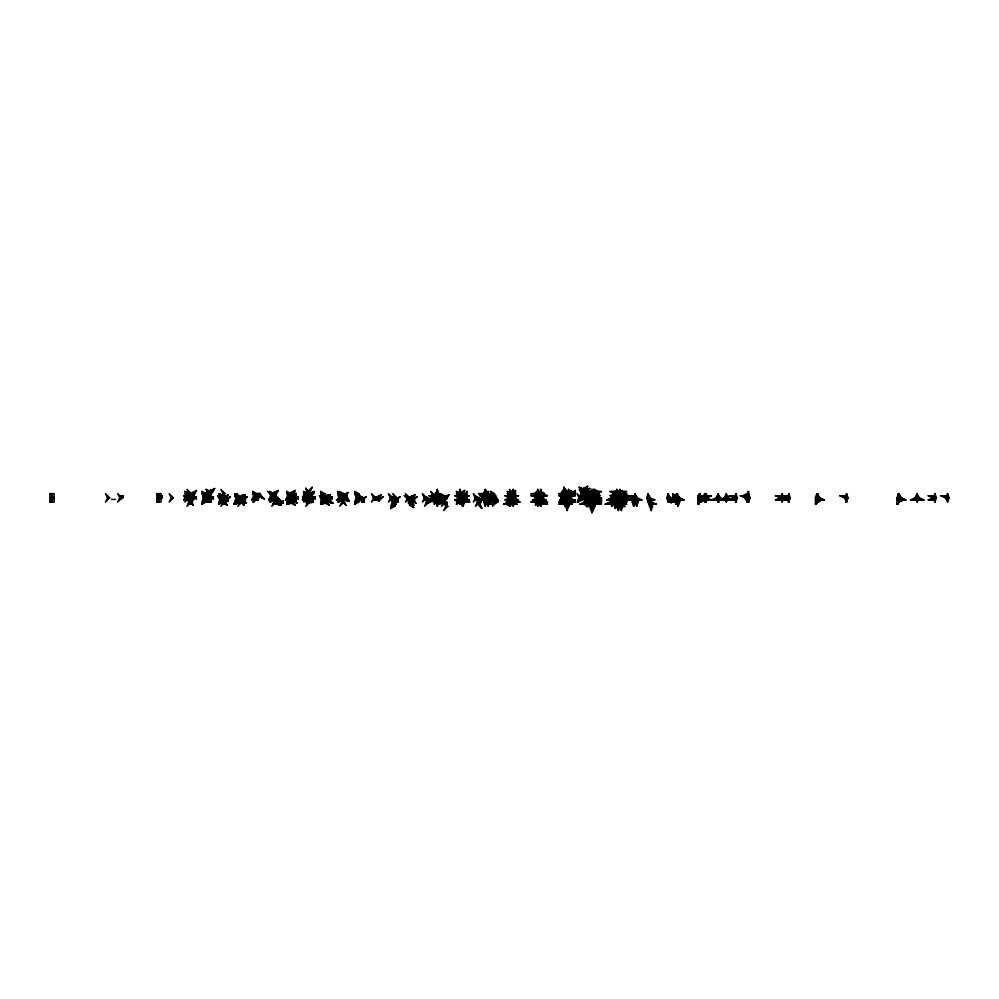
<?xml version="1.0" encoding="UTF-8"?>
<svg xmlns="http://www.w3.org/2000/svg" width="999" height="999" viewBox="0 0 999 999"><rect width="100%" height="100%" fill="white"/><g stroke="black" fill="none" stroke-linecap="round" stroke-linejoin="round"><path stroke-width="1.5" d="M220.879 497.852L222.989 497.852L218.756 502.085L223.002 493.618L220.879 489.373L225.125 493.618L220.879 497.852L225.125 502.072L220.879 506.318L223.002 502.072L218.756 493.606L226.174 501.023L230.419 496.79L226.161 498.926L224.038 498.926L224.076 496.803L228.321 494.73L224.038 498.926C223.289 505.194 226.311 493.019 221.953 495.741L219.743 493.643L221.366 496.828L219.743 493.643M257.979 495.666L257.942 493.469L260.09 493.568L262.225 497.839L257.979 495.666L257.942 493.469M279.221 498.901L283.466 503.134L279.245 501.036L277.123 501.036L277.123 503.121L281.356 505.194L279.196 500.998L279.221 498.901L271.79 506.318L276.049 497.852L273.926 493.606L273.938 495.754L269.693 491.433L272.864 493.069M332.242 498.901L328.022 496.803L327.997 494.667L327.972 496.765L330.145 500.961L325.899 498.888L325.861 496.765L327.972 496.765L332.242 498.901L327.997 494.667L320.579 502.085L322.689 497.852L320.579 493.606L327.997 501.023L332.242 496.79C327.222 499.525 322.215 500.861 330.145 494.73L321.641 498.876L321.603 500.998L323.726 500.998L325.886 496.803L328.022 495.766L323.738 499.962L319.53 495.679L323.751 497.827L328.022 495.766M338.611 494.742L338.611 496.815L338.574 494.692L340.709 496.803M349.188 500.899L344.905 496.703L347.115 500.961L342.869 498.888L342.819 496.765L347.028 496.703L349.188 500.899L344.942 498.826L342.869 498.888L340.709 500.986L342.894 499.925L342.844 497.852L338.599 495.729L340.746 499.95L342.844 499.962L342.844 495.729L340.746 495.741L336.501 500.012L339.672 498.401L336.501 500.012M359.84 496.803L359.84 498.888L364.086 500.961L361.913 496.765L359.79 496.765L361.913 496.765M494.48 498.901L491.271 502.047L492.894 498.901L494.53 502.072L492.407 506.318L496.653 502.072L493.469 498.901L493.456 496.765L495.541 496.728L497.702 500.924L493.456 498.838L491.333 499.962L495.579 495.729L495.579 497.852L493.431 497.802L489.198 499.925L491.333 495.704L495.579 495.729L495.579 497.852L491.358 493.556L494.493 499.9L496.59 499.962L496.615 497.827L490.272 493.606L491.87 496.79M508.029 505.207L508.029 501.048L509.515 501.011L508.029 505.207L509.552 503.146L508.029 501.048M508.004 495.304L508.004 492.42L508.991 495.267M512.574 498.888L512.524 496.765L514.647 496.765L516.808 500.961L512.574 498.888L512.524 496.765L516.808 500.961M515.521 494.642L515.521 490.484L513.998 492.544L515.521 494.642L514.035 494.68L515.521 490.484M537.037 503.146L535.514 505.207L535.514 502.435M535.489 492.42L535.489 496.74L537 494.642L535.489 492.42L536.975 496.703M570.854 490.484L570.841 494.642L569.368 494.68L570.854 490.484L569.33 492.544L562.599 495.754L573.851 495.766L569.33 497.852L561.088 497.902L561.151 502.185L562.599 499.999L561.088 497.902L562.599 497.927L561.151 502.185M575.337 490.447L575.337 494.605L573.851 494.642L575.337 490.447L573.813 492.507L568.206 495.179M582.392 498.888L582.342 496.765L584.465 496.765L586.625 500.961L582.392 498.888L582.342 496.765L586.625 500.961M589.472 505.207L589.472 501.048L595.479 501.011L589.472 501.048L590.983 503.146L589.472 505.207L591.932 498.239M589.447 496.74L589.447 492.42L590.958 494.642M596.952 494.642L596.965 490.484L595.441 492.544L596.952 494.642L593.955 494.667L594.018 490.384L595.466 494.642L596.965 490.484M622.052 494.642L622.052 490.484L620.541 492.544M122.964 497.827L122.977 495.729L122.964 497.827L118.731 499.962L122.977 495.729L120.854 495.729L117.67 502.085L121.915 497.852L117.67 493.606L119.793 497.852L121.915 497.852M162.163 497.827L162.188 495.729L162.163 497.827L157.942 499.962L162.188 495.729L160.065 495.729L156.88 502.085L161.114 502.085L161.114 493.606L156.88 493.606L156.88 502.085L161.114 497.852L156.88 493.606L158.991 497.852M192.233 501.023L192.258 498.888L196.478 496.79L192.233 501.023L184.815 493.606L189.061 502.072L191.184 502.072L187.999 498.901L187.924 501.023L187.837 498.938M206.069 492.544L206.006 494.642L210.265 498.863L208.079 494.642L210.327 490.484L206.069 492.544L206.056 495.754L206.031 493.618L201.81 491.433L203.908 495.691L206.056 495.754L201.81 491.433M207.105 498.888L211.351 500.961L209.191 496.765L209.203 494.667L213.449 498.901L209.228 496.803L202.847 499.962L204.982 495.741L207.08 495.729L211.338 497.852L209.178 502.122L207.03 502.222L207.08 500.024L211.313 497.852L209.241 493.631L211.189 493.469L211.276 495.666L207.08 497.839L202.847 495.729L204.982 499.95L207.08 499.962L207.03 502.222M210.389 490.497L210.364 492.644L212.437 492.644L214.685 488.486L210.389 490.497L210.364 492.644L214.685 488.486M230.419 496.79L226.199 498.888L226.174 501.023L226.161 498.926L228.321 494.73M237.837 502.122L237.849 499.975L233.616 504.308L237.837 502.122L237.812 500.024L235.752 504.258L239.972 502.072L242.095 502.072L239.997 499.937L235.714 500.037L233.616 504.308M252.722 491.433L256.93 495.716L256.943 493.618L252.722 491.433L254.82 495.691L256.968 495.754L254.77 499.95L259.041 497.889L259.053 495.741L253.758 495.704L251.611 499.925L255.856 497.802L257.979 497.852L258.042 499.925L257.992 495.729L253.758 495.704L255.894 499.95L257.992 499.962L254.82 496.79M255.869 498.913L260.09 496.765L260.115 494.667L264.36 498.901L260.14 496.803L256.943 498.376M271.765 498.339L268.581 499.925L271.765 496.74L273.851 496.778L273.951 492.544L278.209 490.484L276.011 494.68L273.926 494.692L269.693 492.445L271.728 496.728L273.851 496.778L273.951 492.544M273.938 496.753L276.049 497.852L276.024 499.95L269.668 493.606L271.778 497.852L269.668 502.085L273.901 497.852M290.909 495.754L288.761 495.691L286.663 491.433L290.884 493.618L290.909 495.754L290.921 492.544L295.18 490.484L292.969 494.68L290.859 494.642L290.921 492.544M309.952 499.475L306.755 501.086L302.535 498.938L306.78 503.184L306.793 501.036L315.272 496.79L311.026 501.023L303.609 493.606L307.854 502.072L305.731 506.318L309.977 502.072L305.731 497.839L303.609 502.085L307.842 497.852L305.719 497.852M309.84 493.581L309.94 495.729L309.84 493.581L314.011 491.396L311.963 495.666L309.815 495.679L314.011 491.396M324.825 502.072L324.8 499.975L324.825 502.072L320.604 504.258L324.8 499.975L326.86 500.024L321.628 499.987L323.776 495.741L325.874 495.729L325.874 499.962L323.776 499.95L323.751 497.827M322.702 495.691L324.8 495.716L324.825 493.618L320.604 491.433L322.702 495.691L324.85 495.754L324.825 493.618M327.997 501.023L328.022 498.888L330.145 494.73M341.795 493.618L341.82 495.754L341.795 493.618L337.575 491.433L339.672 495.691L341.82 495.754L337.575 491.433M358.766 502.072L358.791 499.937L356.643 499.999L354.545 504.258L358.766 502.072L358.791 499.937M358.791 495.754L358.766 493.618L354.545 491.433L356.643 495.691L358.791 495.754L358.766 493.618M361.938 501.023L361.963 498.888L366.183 496.79L361.938 501.023L354.508 493.606L356.631 497.852L354.508 502.085L358.753 497.852L356.631 497.852M378.908 501.023L378.933 498.888L383.154 496.79L378.908 501.023L371.478 493.606L373.601 497.852L371.478 502.085L375.724 497.852L373.601 497.852M394.842 506.306L394.855 504.17L392.719 504.233L390.621 508.491L394.842 506.306L394.855 504.17M395.879 501.023L395.904 498.888L400.124 496.79L395.879 501.023L388.449 493.606L392.707 502.072L394.83 502.072L390.584 497.839L388.449 502.085L392.694 497.852L390.572 497.852M408.603 497.827L412.874 495.766L408.591 499.962L404.383 495.679L408.603 497.827L408.591 499.962L410.726 499.962L410.726 497.852L406.481 495.729L408.628 499.95L410.776 499.925M409.565 505.257L409.64 503.121L411.713 503.209L413.748 507.492L409.565 505.257L409.64 503.121L411.713 503.209M412.849 501.023L412.874 498.888L414.997 494.73L410.751 496.803L410.701 498.926L412.824 498.926L417.095 496.79L412.849 501.023L405.419 493.606L407.542 497.852L405.419 502.085L409.665 497.852L407.542 497.852M429.845 498.888L429.82 501.023L422.39 493.606L426.648 502.072L424.525 506.318L434.066 496.79L429.845 498.888L425.574 496.79L429.795 498.926L434.066 496.79M439.398 504.258L443.593 499.975L441.496 499.999L439.398 504.258L443.618 502.072L443.643 499.937L443.618 502.072L441.496 506.318L445.741 502.072L441.496 497.839L439.36 502.085L443.606 497.852L439.36 493.606L445.754 506.306L443.631 510.551L447.877 506.306L443.631 502.072M460.589 502.072L460.614 499.937L460.589 502.072L456.368 504.258L458.466 499.999L460.614 499.937L456.368 504.258M458.466 495.691L460.564 495.716L460.589 493.618L456.368 491.433L458.466 495.691L460.614 495.754L460.589 493.618M494.53 493.618L494.555 495.754L494.53 493.618L490.309 491.433L492.407 495.691L494.555 495.754L490.309 491.433M496.615 497.827L496.59 499.962L493.444 496.753L495.541 496.728M511.5 493.618L507.242 502.085L511.488 497.852L507.242 493.606L511.5 502.072L509.378 506.318L513.623 502.072L509.378 497.839L513.623 493.618L509.378 489.373L511.5 493.618L511.476 495.716L509.378 495.691L507.28 491.433L511.5 493.618L514.76 493.618L513.274 489.373L511.788 493.618L512.787 496.441M581.343 488.286L585.539 490.459L585.539 492.569L589.822 488.374L585.576 490.459L581.343 488.286L585.539 492.569L585.576 490.459L587.737 486.251L583.478 488.311L583.466 491.52L583.453 489.385L579.233 487.2L583.416 495.741L585.564 495.804L585.539 493.656L581.318 491.471L584.54 491.533L584.502 493.618L580.257 495.741L582.405 495.766L582.342 499.925L578.096 502.047L582.355 493.618L580.282 489.335L587.624 496.853L587.624 494.73L583.428 492.569L586.613 494.193M462.537 499.263L460.102 504.258L460.039 499.975L462.987 504.258L463.024 501.411M510.302 494.28L510.339 491.433L511.788 493.618L507.28 495.754L511.038 495.729L508.016 504.183L503.533 504.158L509.178 501.56M513.261 501.411L513.211 504.258L512.25 501.423M546.003 495.766L541.52 495.741L540.009 499.962L540.009 495.729L541.483 497.852L546.003 499.925L540.009 499.962L541.483 497.852L546.003 495.766L537.762 495.716L537.824 491.433L542.245 502.072L540.759 506.318L537.774 497.852L540.759 489.373L542.245 493.618L536.276 493.618L537.762 489.373L539.248 493.618L539.26 502.085L537.762 506.318L536.276 502.072L542.245 502.072M538.498 502.46L538.461 505.319L539.472 502.472M538.498 501.373L538.498 504.195L539.984 502.072L540.009 499.275M546.003 499.925L534.765 499.937L539.248 502.072L540.696 504.258L540.759 499.975L532.517 499.925L537.037 497.852L538.523 495.729L538.523 499.962L535.564 495.741L530.993 493.656L537.05 493.618L530.993 493.656M565.609 489.373L565.609 506.318L568.593 497.852L565.609 489.373L564.123 493.618L567.095 493.618L568.606 495.716L568.543 491.433L567.095 493.618L567.107 502.085L568.543 504.258L568.581 501.411M587.212 496.728L588.698 498.838L587.15 500.924L587.212 496.728L590.222 496.74M590.983 503.146L597.714 499.937L588.711 499.937L590.958 501.011L592.419 505.319L592.457 502.46M590.359 508.541L593.319 508.466L592.02 512.749L590.359 508.541L593.231 502.072L593.269 489.323L591.695 491.508L587.212 493.643L593.206 493.618L594.717 495.716L578.421 495.766L580.669 496.803M615.259 495.329L615.297 492.532L619.792 492.557L615.297 492.532L616.783 494.655M616.87 491.433L616.808 495.716L618.331 493.618L616.87 491.433L618.331 495.691L611.575 495.766L616.083 497.852L618.319 496.765M617.27 499.562L617.307 496.765M624.85 500.961L624.899 496.765L626.385 498.888L633.166 495.766L627.16 495.729L627.16 499.962L628.646 497.852L627.16 495.729M192.295 499.999L192.295 504.158L192.245 499.962L187.999 504.195L192.245 502.072L187.999 499.962L183.779 495.679L186.938 497.29L183.779 495.679M196.516 490.497L192.27 492.582L192.22 494.692L194.343 494.692L192.233 496.828L196.478 498.901L192.22 494.692L196.516 490.497L192.22 498.926L190.135 498.888M235.727 503.209L239.96 501.048L244.206 503.134L239.922 498.926L235.727 503.209L239.922 501.048L244.206 496.828L242.07 501.048L237.862 503.171L242.07 498.888L242.07 501.011L244.118 505.319L240.971 502.097L241.009 500.024L236.788 495.729L238.898 496.79L243.144 494.767L240.984 498.976L238.861 498.976L238.898 496.853L235.727 493.606L237.849 497.852M253.771 493.556L255.856 497.802L255.856 495.679L255.856 497.802L253.684 502.047L257.979 497.852L253.771 493.556L255.856 497.852L253.684 502.047M271.753 495.666L271.79 493.556L267.595 491.346L271.753 495.666L276.074 491.52L271.79 493.556M268.581 499.925L270.729 495.704L275 504.183L277.135 504.158L277.098 499.962L277.098 502.072L272.852 504.195L275 499.975L275.012 495.766L271.79 495.691L269.693 491.433M288.736 498.339L285.552 499.925L287.7 495.704L291.983 495.766L291.908 501.036L289.822 501.036L286.663 504.258L290.884 502.072M321.628 499.962L325.874 495.729L325.924 499.925L321.628 495.729L325.874 497.852L321.628 499.962L319.493 495.766L322.702 497.327L319.493 495.766L322.677 498.951M342.844 497.852L338.599 499.962L342.844 495.729L342.819 498.926L338.549 500.974L340.172 497.789M355.569 495.729L359.815 499.962L357.717 499.95L355.569 495.729L359.815 497.852L361.913 502.122L364.048 502.097L364.011 500.024L359.802 497.852L355.569 499.962L357.717 495.741L359.815 495.729L359.815 499.962L359.865 495.766L356.643 495.691M411.775 499.463L408.591 501.023L408.554 503.134L410.676 503.134L412.3 499.987M429.832 502.072L429.87 499.999L429.832 502.072L425.586 504.195L427.734 499.975L427.697 497.852L423.451 495.729L425.599 499.95L429.87 499.999L425.586 504.195M434.016 499.9L433.928 497.702L431.918 497.802L429.82 502.072L434.016 499.9L433.928 497.702M446.765 498.926L444.692 498.888L444.692 496.803L448.926 494.73L446.765 498.926L444.642 498.926L444.692 496.803M478.658 499.962L478.621 502.072L480.756 502.06L482.867 497.839L480.756 498.901L476.486 496.79L480.706 498.926L484.977 496.79L475.437 506.318L477.559 502.072L473.301 493.606L480.731 501.023L480.756 498.888L484.977 496.79M480.744 502.072L480.781 499.999L480.744 502.072L476.498 504.195L478.646 499.975L478.608 497.852L474.363 495.729L476.511 499.95L480.781 499.999M491.358 493.556L493.431 497.802L493.431 495.679L493.431 497.802L491.271 502.047M497.714 502.072L497.752 499.999L497.714 502.072L493.469 504.195L495.616 499.925M508.304 499.962L512.549 495.729L512.587 499.925L512.549 495.729L510.452 495.741L508.304 499.962L512.549 497.852L508.304 495.729L510.452 499.95L512.549 499.962L508.304 495.729M564.048 491.508L564.16 487.262L565.584 491.508L562.624 491.508L564.16 487.262M564.36 501.361L563.349 504.183L564.86 504.195L563.374 502.072L558.866 504.158L566.346 504.183L567.832 502.072L561.838 502.222L564.86 502.16L564.947 497.839L560.364 499.925L563.361 499.95L564.947 497.839L566.358 499.962L566.358 495.729L560.364 495.766L561.763 491.57L562.787 494.368M569.293 496.441L569.38 493.618L570.866 495.741L575.374 493.656L569.318 493.531L575.374 493.656M621.253 508.429L621.378 504.183L622.802 504.183L621.253 508.429L619.83 504.183L621.378 504.183M324.762 499.962L322.49 504.133L326.798 502.122L326.935 498.913L326.873 501.048L329.121 505.207L324.862 503.146L324.8 501.048L326.91 501.011L331.056 503.284L329.021 498.988L333.129 503.384L329.982 501.698M413.823 505.319L411.763 501.048L411.788 498.913L413.861 498.988L415.896 503.284L411.725 501.048L409.627 501.023L413.911 496.828L411.763 501.048L413.823 505.319L409.627 501.023M583.478 488.311L583.453 490.459L585.539 490.459L589.822 488.374M363.923 502.222L364.011 500.024M397.864 502.222L393.743 497.852L393.806 499.925L391.658 499.95L395.891 504.195L395.891 499.962L391.658 499.95L397.864 502.222L397.952 500.024L389.51 495.729L393.793 504.183C398.439 505.506 394.555 499.35 393.743 497.852L393.756 499.962L391.645 504.195L395.891 502.072L397.989 502.097L397.952 500.024M207.23 493.656L207.055 501.123L204.97 501.036L201.81 504.258L206.031 502.072L206.056 499.937L203.908 499.999L201.81 504.258M326.798 502.122L326.91 499.975L322.49 504.133M210.29 491.508L210.314 493.643L210.29 491.508L206.119 489.36L207.655 492.532M570.354 494.305L569.343 491.496L570.829 493.618L575.349 495.691L560.364 495.766L561.875 500.049L564.86 491.496L564.86 494.318M592.444 497.852L590.958 497.889L589.472 495.766L590.983 499.987L589.472 500.012L589.447 493.643L592.507 502.135L593.93 497.852L592.382 493.643L589.472 500.012L599.962 499.925L595.479 499.95L593.955 495.729L599.962 495.766L595.441 497.852L593.955 499.962L593.955 495.729L596.99 502.047L596.99 497.802M621.74 504.807L625.087 506.456L619.08 506.331L620.054 503.459M678.171 506.318L678.059 497.839L676.623 502.135L679.607 502.035L678.171 506.318L675.074 497.889L676.498 493.643L679.607 502.035M699.512 502.135L700.936 497.852L699.387 493.643L697.964 497.889L699.512 502.135L699.387 493.643M816.92 502.135L818.343 497.852L816.795 493.643L815.371 497.889L816.92 502.135L816.795 493.643M898.488 502.135L899.912 497.852L898.363 493.643L896.94 497.889L898.488 502.135L898.363 493.643M235.714 500.037L241.071 499.925L241.021 497.852L245.279 499.962C246.703 504.982 234.728 502.647 245.255 497.852L244.181 499.987M678.059 497.839L676.635 502.072L676.498 493.643M441.421 499.4L438.037 497.852L436.551 495.729L436.551 499.962L438.037 497.852L442.557 495.766L436.551 495.729L438.062 499.95L441.058 499.937L434.315 499.975L435.826 502.072L438.798 502.072L437.312 506.318L434.328 497.852L437.312 489.373L438.798 493.618L435.826 493.618L431.306 495.754L435.789 495.691L437.25 491.433L437.312 495.716L429.071 495.766L433.578 497.852L435.064 499.962L435.064 495.729L429.071 495.766M434.365 504.258L435.826 499.999L440.309 499.937L435.826 502.072L434.365 504.258L434.315 499.975M462.013 494.268L462.987 491.433L463.049 495.716M460.102 504.258L461.563 499.999L461.638 495.729L459.54 495.741L457.392 499.962L459.515 498.913M462.537 495.741L465.534 495.691L466.983 491.433L467.045 495.716L461.8 495.741M488.186 491.433L486.725 493.618L482.242 495.754L486.725 495.691L488.186 491.433L488.249 495.716L480.007 495.766L484.515 497.852L487.475 502.072L491.983 504.158L485.989 504.195L486.001 495.729L484.515 497.852L481.131 499.4M539.735 494.268L540.696 491.433L540.759 495.716M567.095 495.691L568.543 491.433M572.052 494.23L573.026 491.383L573.089 495.666L571.578 495.654M585.626 494.268L586.6 491.433L586.638 494.28M594.655 491.433L593.206 493.618L588.711 495.754L593.206 495.691L594.655 491.433L594.717 495.716M590.958 504.295L586.513 506.505L591.046 506.393L593.231 499.999M597.714 497.777L599.175 493.506L599.225 497.789L591.733 497.852L593.219 493.606M675.886 504.258L677.347 499.999L677.272 495.741L678.783 497.802L675.886 504.258L675.824 499.975L681.83 499.937L677.347 502.072L675.824 499.975L681.83 499.937M705.469 495.729L705.469 499.962L697.976 499.875L698.039 504.158L699.5 499.887L703.983 497.852L705.469 495.729L697.926 495.766L702.447 497.852L703.933 499.962L705.469 495.729L702.409 495.741L703.933 499.962L697.926 499.925L702.447 497.852L700.961 499.962L700.961 497.14M698.788 504.258L700.237 499.999L700.162 495.741L701.673 497.802L698.788 504.258L698.726 499.975L700.237 502.072L704.72 499.937L699.5 499.887M748.538 491.433L747.077 493.618L742.594 495.754L747.077 495.691L748.538 491.433L748.588 495.716L740.346 495.766L744.867 497.852L746.353 499.962L746.353 495.729L744.867 497.852M819.854 497.852L818.368 499.962L818.368 495.729L819.854 497.852L824.375 499.925L815.384 499.875L815.446 504.158L816.895 499.887L822.127 499.937L817.644 502.072L816.195 504.258L816.133 499.975L817.644 502.072L819.118 497.852L817.632 493.606L816.146 497.852L817.632 502.085L817.632 493.606M816.195 504.258L817.644 499.999L817.569 495.741L819.08 497.802L823.626 499.812L819.143 499.925L817.569 495.741M897.015 504.158L898.463 499.887L902.946 499.825L898.463 501.973L897.015 504.158L896.952 499.875L905.931 499.925L901.423 497.852L899.937 495.729L899.937 499.962L901.423 497.852M897.751 504.258L899.212 502.072L903.695 499.937L897.689 499.975L897.751 504.258L899.212 499.999L899.137 495.741L900.648 497.802L905.194 499.812L900.711 499.925L899.137 495.741M542.045 495.267L543.031 492.42L543.031 496.74M563.336 503.284L564.822 498.988L563.336 498.951L563.336 503.284L564.847 501.048L569.33 498.913M589.934 501.848L590.933 498.988M436.276 501.423L437.25 504.258L435.789 502.072L438.798 493.618M462.537 496.428L460.039 489.373L458.553 493.618L461.526 493.618L464.922 495.217M462.162 495.217L465.534 493.618L467.033 497.852L465.546 502.085L464.06 497.852L466.983 491.433M460.551 499.263L463.049 506.318L464.523 502.072L461.014 502.072L462.5 506.318L463.486 503.496M487.999 497.127L488.998 499.95L491.995 499.937L486.75 499.962L491.246 499.937L486.763 502.072L483.766 493.618L485.252 489.373L488.236 497.852L485.252 506.318L483.766 502.072L486.75 493.606L491.246 495.754L486.725 495.691M487.25 503.496L488.249 506.318L489.735 502.072M512.762 499.263L510.277 506.318L508.791 502.072L509.777 499.25M513.773 496.441L514.76 493.618M512.287 503.496L513.274 506.318L514.76 502.072L508.791 502.072M564.123 502.072L570.092 502.072L567.107 510.551L564.123 502.072L568.606 489.373L570.092 493.618M563.973 503.496L564.959 506.318L565.946 503.496M584.665 495.017L583.666 497.852L586.638 497.852L586.663 506.318L584.165 499.263M586.663 497.839L585.152 502.085L588.136 502.072L586.663 506.318M588.399 499.263L588.399 502.085L586.913 497.852L587.899 495.017M590.234 493.618L591.72 489.373L596.203 502.072L593.219 510.551L590.721 503.496M590.234 502.072L591.221 499.25M593.731 492.195L594.717 489.373L595.704 492.195M592.719 503.484L591.72 506.318L594.705 506.306L594.717 502.072M596.203 502.072L593.231 502.072L594.705 497.852L601.473 497.764L601.473 501.998L595.429 502.072L601.485 502.035L599.962 497.777L595.479 497.802L599.987 499.887L601.473 501.998L596.915 499.962M621.803 503.484L622.802 506.306L621.316 510.551L615.334 493.618L621.303 493.618L621.316 502.085L616.808 489.373L613.823 497.852L615.309 497.852M613.349 500.674L613.349 493.606L610.364 502.072L611.85 506.318L612.837 503.496M622.802 497.852L616.833 497.852L619.817 489.373L622.802 497.852L618.319 510.551L615.334 502.072L621.815 502.072L620.329 506.318L619.33 503.496M619.817 496.428L618.831 493.606L615.846 502.072L617.32 506.318L618.806 502.072L617.32 497.839M615.347 508.429L616.833 504.195L613.861 504.195L615.347 508.429L615.347 504.195M622.802 506.306L616.833 506.306L617.819 503.484M621.316 493.606L618.319 502.085L618.319 493.606L622.814 495.754M624.937 497.852L626.423 493.606L627.909 497.852L626.423 502.085L624.937 497.852L627.909 497.852M636.688 497.839L633.691 506.318L632.205 502.072L635.189 493.606L638.174 502.072L636.688 506.318L633.691 497.839L636.675 497.852L636.688 506.318M646.64 497.852L648.126 493.606L652.609 506.306L651.136 510.551L646.64 497.852L649.612 497.852L649.625 506.318L652.609 506.306M649.625 497.839L648.126 502.085L648.126 493.606M649.625 506.318L651.136 502.072L651.136 510.551M666.77 497.852L668.256 493.606L669.742 497.852L668.256 502.085L666.77 497.852L669.742 497.852M677.334 493.606L677.334 502.085L675.848 497.852L677.334 493.606L678.821 497.852L672.789 497.927L672.727 493.731L674.238 495.791L683.328 499.812L677.334 499.95L683.328 499.812M698.738 497.852L700.224 493.606L701.71 497.852L698.738 497.852L700.224 502.085L700.224 493.606M705.656 496.428L704.67 493.606L703.184 497.852L704.67 502.085L705.656 499.263M704.732 497.852L706.218 493.606L707.692 497.852L706.218 502.085L704.732 497.852L707.692 497.852M716.77 497.852L718.256 493.606L719.742 497.852L718.256 502.085L716.77 497.852L719.742 497.852M724.862 497.852L726.348 493.606L727.834 497.852L726.348 502.085L724.862 497.852L727.834 497.852M734.527 497.852L736.013 493.606L737.487 497.852L736.013 502.085L734.527 497.852L737.487 497.852M747.09 502.085L747.09 493.606L748.576 497.852L747.09 502.085L745.604 497.852L747.09 493.606L748.588 495.716L747.077 495.691M747.602 496.428L748.601 493.606L750.074 497.852L748.601 502.085L747.602 499.263M780.706 497.852L782.192 493.606L783.678 497.852L782.192 502.085L780.706 497.852L783.678 497.852M787.324 497.852L788.81 493.606L790.284 497.852L788.81 502.085L787.324 497.852L790.284 497.852M845.079 497.852L846.565 493.606L848.051 497.852L846.565 502.085L845.079 497.852L848.051 497.852M899.2 493.606L899.2 502.085L897.714 497.852L899.2 493.606L900.673 497.852L899.2 502.085L897.689 499.975M915.746 497.852L917.232 493.606L918.718 497.852L917.232 502.085L915.746 497.852L918.718 497.852M933.491 497.852L934.977 493.606L936.463 497.852L934.977 502.085L933.491 497.852L936.463 497.852M946.078 497.852L947.564 493.606L949.05 497.852L947.564 502.085L946.078 497.852L949.05 497.852M535.514 505.207L536.513 502.41M593.269 489.323L591.758 493.581L591.72 489.373M593.006 493.219L594.018 490.384M592.419 505.319L593.93 501.048L590.958 501.048M621.066 493.281L622.052 490.484M437.062 498.563L438.062 495.741L442.557 495.766M486.001 495.729L484.49 499.95L481.493 499.937L486.001 499.962L482.242 499.937L484.49 501.011M489.198 499.925L493.431 495.679L487.487 495.729L487.487 499.962L488.998 495.741L491.983 495.691L487.475 493.618L485.989 491.496L487 494.305M536.013 494.305L537.025 491.496L535.539 493.618L531.018 495.691L534.015 495.716L531.018 495.691M535.564 499.962L531.056 502.035L537.05 502.072L535.564 499.962L530.993 502.035L535.539 502.06L537.05 497.839L535.539 493.631L536.987 493.618M538.523 495.729L537 499.95L532.517 499.925M538.498 504.195L539.51 501.386M570.092 503.121L572.352 504.158L566.346 504.183L567.357 501.386M573.851 495.766L567.844 495.729L567.844 499.962L570.879 493.643L570.879 502.047L569.38 502.072L570.866 499.962L575.349 499.999L573.089 501.036M569.867 496.466L570.879 493.643M569.343 501.373L569.343 504.195L570.354 501.386M584.403 504.183L585.913 504.195L585.901 495.729L587.387 497.852L584.427 502.072L579.919 504.158L584.403 504.183L585.913 499.962L587.412 499.95L588.886 502.072M590.971 499.962L589.485 502.072L584.977 504.158L589.46 504.183L590.971 499.962L586.475 499.925L589.86 498.364M593.955 499.962L595.479 495.741L599.962 495.766M612.612 495.729L609.59 504.183L611.101 504.195L609.627 502.072L611.101 499.962L612.612 499.962L612.612 495.729L611.126 497.852L606.605 499.925L612.612 499.962L611.126 497.852M614.959 498.364L611.575 499.925L616.57 499.95L618.081 495.729L616.595 497.852L618.081 499.962L616.058 499.95L614.535 502.047L610.102 502.035L614.585 502.06L614.572 495.679L616.071 491.496L610.077 491.533L614.585 493.618L617.07 498.563M614.11 499.962L612.587 504.183L614.11 504.195L612.587 504.195L615.596 504.183M616.071 501.373L616.071 504.195L605.107 504.158L614.622 499.962L616.083 495.704L610.077 495.691L614.585 493.618L616.071 491.496L610.077 491.533M614.535 502.047L615.546 499.238M605.107 504.158L614.56 504.183L615.571 501.361M620.541 497.852L619.055 499.962L625.049 499.925L620.541 497.852L619.055 495.729L619.055 499.962L622.065 499.975L623.538 497.852L628.059 495.766L620.566 495.741L622.04 493.618L626.56 491.533L619.068 491.52L617.557 495.741L614.572 499.925M627.16 499.962L628.683 495.741M628.446 499.925L632.929 499.95L634.452 495.729L634.452 499.962L628.446 499.925L632.966 497.852L634.452 495.729M703.421 497.127L702.409 499.95L705.469 499.962L703.958 495.741L697.926 495.766M715.996 499.95L717.519 495.729L717.519 499.962L706.93 499.95L717.519 499.962L716.033 497.852L717.519 495.729M719.605 499.925L724.088 499.95L725.599 495.729L725.599 499.962L719.605 499.925L724.113 497.852L725.599 495.729M729.27 499.925L733.753 499.95L735.264 495.729L729.27 495.766L733.778 497.852L735.264 499.962L729.27 499.925L733.778 497.852L735.264 495.729L729.27 495.766M775.449 499.925L779.944 499.95L781.455 495.729L775.449 495.766L779.969 497.852L781.455 499.962L775.449 499.925L779.969 497.852L781.455 495.729L775.449 495.766M788.935 499.925L782.941 499.962L784.452 495.741L788.935 495.766L782.941 495.729L782.941 499.962L788.935 499.925L784.427 497.852L782.941 495.729L784.452 495.741M782.067 499.925L786.55 499.95L788.061 495.729L782.067 495.766L786.575 497.852L788.061 499.962L782.067 499.925L786.575 497.852L788.061 495.729L782.067 495.766M910.489 499.925L914.972 499.95L916.483 495.729L916.483 499.962L910.489 499.925L914.997 497.852L916.483 495.729M928.233 499.925L932.716 499.95L934.24 495.729L928.233 495.766L932.754 497.852L934.24 499.962L928.233 499.925L932.754 497.852L934.24 495.729L928.233 495.766M539.972 502.135L541.52 497.889L540.097 493.643M587.15 500.924L588.698 496.728L587.187 496.853L587.125 492.657L588.673 494.73L592.057 496.291M312.113 495.741L313.162 497.852L312.063 499.987L313.074 502.01L310.951 497.814L312.987 493.531L309.84 496.74M345.991 496.703L348.027 492.42L343.843 494.642L343.906 496.79L345.991 496.703L342.869 496.803L347.115 494.73L344.942 498.926L342.819 498.926L347.115 494.73M209.153 492.507L210.177 490.384L206.006 494.642L208.129 494.68L210.177 490.384M464.822 498.863L462.637 494.642L464.735 490.384L460.539 494.667L464.822 498.863L462.674 494.642L464.735 490.384M219.83 502.135L221.391 498.913L219.83 502.135L222.989 498.913M234.665 502.172L236.738 497.889L234.578 493.693L238.861 497.889L238.923 499.962L234.64 495.766L238.886 497.889L234.665 502.172L236.738 497.927L234.578 493.693M430.869 499.937L432.954 495.654L430.869 491.458L435.114 495.691L430.869 499.937L433.029 495.741L430.869 491.458M311.026 493.631L309.94 491.508L312.113 487.262L307.867 491.508L309.94 491.508L311.076 493.631L308.891 493.593M479.732 504.183L481.805 499.95L479.645 504.183L481.805 508.429L477.572 504.183L479.732 504.183L481.805 508.429M208.129 495.704L207.08 497.839L209.178 502.122L211.189 502.222L211.276 500.024L207.08 497.852L211.313 493.593L209.178 493.568M225.125 502.072L223.002 502.072L218.781 504.258L220.879 499.999L225.1 497.802M286.663 504.258L288.761 499.999M292.445 496.765L294.031 493.568L296.041 493.469L296.129 495.666L296.041 493.469M320.604 504.258L322.702 499.999M226.211 502.06L228.309 497.839C226.211 501.86 216.533 497.814 226.186 502.072L226.236 504.158L226.186 502.072M291.933 497.852L287.7 499.962L291.933 495.729L291.933 499.962L287.7 495.729L291.933 497.852L291.945 502.072L294.093 502.06L296.191 497.839L291.995 499.962L289.835 499.95L287.7 495.729L291.983 495.766M107.58 497.852L105.457 502.085L109.69 497.852L105.457 493.606L107.58 497.852L109.69 497.852M171.291 497.852L169.168 502.085L173.414 497.852L169.168 493.606L171.291 497.852L173.414 497.852M191.184 493.618L189.061 493.618L184.815 502.085L189.048 497.852L186.938 497.852L191.184 493.618L186.938 489.373L191.196 497.852L186.938 506.318L191.184 502.072M204.97 496.79L209.191 498.926L213.449 496.79L209.203 501.023L201.786 493.606L203.908 497.852L201.786 502.085L209.203 494.667L209.228 496.803M236.251 501.023L237.312 498.913M239.972 502.072L237.849 506.318L242.095 502.072M288.748 497.852L286.638 502.085L290.871 497.852L288.748 497.852L286.638 493.606L294.056 501.023L298.301 496.79L294.081 498.888L291.92 498.926L287.625 496.84L289.822 501.036L292.033 500.998L291.908 498.913L296.204 494.73L291.92 496.765M310.864 497.777L312.987 493.531M339.66 497.852L337.55 502.085L341.783 497.852L337.55 493.606L341.795 502.072L339.672 506.318L343.918 502.072L339.672 497.839L341.783 497.852M392.719 502.085L396.965 497.852L392.719 493.606L394.842 497.852L390.584 506.318L394.83 502.072M424.513 497.852L422.39 502.085L426.635 497.852L424.513 497.852L428.771 502.072L426.648 502.072M458.454 497.852L456.331 502.085L460.576 497.852L456.331 493.606L458.454 497.852L460.576 497.852M475.424 497.852L473.301 502.085L477.547 497.852L475.424 497.852L479.682 502.072L477.559 502.072M579.195 497.852L583.441 493.618L579.195 489.373L581.318 493.618L577.06 502.085L581.306 497.852L577.06 493.606L579.183 497.852L581.306 497.852M186.913 498.339L183.729 499.925L185.876 495.704L192.295 495.691L192.27 492.582M192.27 496.803L194.368 497.852L192.27 493.631L187.999 491.496L190.147 495.716L190.11 497.852L185.876 499.962L187.974 495.679L183.729 499.925M187.999 504.195C190.647 500.949 192.757 489.76 185.876 499.962M224.201 502.035L224.113 499.962L219.817 499.987L221.953 495.741L224.101 495.766M274.962 497.852L270.729 499.962L272.864 495.741C279.595 496.466 272.877 505.107 270.741 493.556L272.827 497.852L270.654 502.047L274.95 497.852L271.79 494.63M287.7 499.962L289.835 495.729L287.712 493.556L289.273 496.778M302.522 499.925L304.67 495.704L306.768 495.679L302.522 499.925L305.706 498.339M307.854 493.618L303.634 491.433L306.78 494.642L307.829 492.532L305.781 488.274L309.977 492.557L307.829 492.532L305.781 488.274M306.78 498.913L304.67 499.962L306.805 495.741L308.903 495.729L308.891 502.097L311.001 502.122M338.599 499.962L340.746 495.741M338.599 495.729L342.844 499.962L338.586 502.047L340.184 498.876M581.306 498.376L578.121 499.962L582.392 491.52L584.502 491.496L584.502 493.618M191.159 501.048L193.294 496.828L191.109 501.048L193.207 505.319L189.011 501.023L191.159 501.048L193.207 505.319M309.94 491.508L312.113 487.262M345.941 505.319L343.843 501.048L346.029 496.828L341.745 501.023L345.941 505.319L343.881 501.048L346.029 496.828M287.625 502.047L289.248 498.863L287.625 502.047L289.772 499.95M580.282 489.335L582.355 493.618L580.194 497.814L582.392 497.852L578.096 502.047M245.292 494.73L241.009 498.926L243.132 498.926L247.39 496.79L243.144 501.023L243.132 498.926L245.292 494.73L241.046 496.803M270.654 502.047L272.827 497.852L274.95 497.852L271.778 497.852M294.056 501.023L294.031 498.926L296.204 494.73M381.056 494.73L376.76 498.926L378.883 498.926L381.056 494.73L376.81 496.803L376.785 499.962L374.687 499.95L372.54 495.729L376.785 497.852L376.835 499.925L372.54 495.729M465.896 494.73L461.613 498.926L461.663 496.803L465.896 494.73L463.736 498.926L461.613 498.926L461.613 496.765L463.736 496.765L465.896 500.961L461.663 498.888L461.613 496.765L465.896 500.961M243.119 498.938L244.206 496.828M310.452 496.815L312.088 493.643L314.235 492.607L309.94 496.803L305.744 492.519L308.928 494.143M411.725 501.048L413.911 496.828M292.857 502.122L288.549 504.133L289.685 502.047M563.985 496.828L562.587 498.976L564.11 496.828L564.11 499.662M486.038 494.692L487.462 492.519L488.998 494.68L487.574 492.607M437.25 491.433L435.789 493.618L435.814 502.085M462.987 491.433L461.526 493.618L460.102 491.433M540.696 491.433L537.762 495.716M571.578 493.568L573.026 491.383M565.659 504.258L567.12 502.072L571.603 499.937L567.12 499.999L573.851 499.925L564.822 495.766L563.336 493.643L563.361 498.601M594.355 497.302L597.714 495.691L599.175 493.506M698.039 504.158L699.5 501.973L703.983 499.825M815.446 504.158L816.895 501.973L821.39 499.825M540.746 501.023L542.195 498.888L540.746 496.79M676.548 498.901L675.062 498.938L676.51 496.803M543.031 492.42L541.52 494.642L537.037 496.79M596.99 495.654L598.438 493.518L599.962 495.616M674.238 495.791L672.789 497.927L677.285 497.839M485.164 500.961L486.713 498.888L485.264 501.023L483.803 498.888L485.264 496.79M508.841 498.888L510.289 496.79M540.746 498.913L543.743 498.888L540.734 498.913L542.195 496.803L540.621 498.901M564.16 498.888L565.621 496.79L565.621 501.023M613.873 494.655L615.334 492.557L615.309 496.428M617.345 501.023L615.884 498.888L617.345 496.79L617.32 506.318M433.578 497.852L435.064 495.729L433.554 499.95L435.826 499.999M463.761 502.072L465.247 499.962L469.755 502.035L463.761 502.072L469.755 502.035M487.487 499.962L488.973 497.852L492.357 496.291M487.475 502.072L485.989 504.195L491.983 504.158M509.552 497.852L511.038 495.729L505.032 495.766L509.552 497.852L511.038 499.962L505.032 499.925L509.552 497.852L508.004 497.802M513.986 502.072L515.472 499.962L519.992 502.035L513.986 502.072L519.992 502.035M542.994 502.072L541.508 504.195L547.502 504.158L542.994 502.072L541.508 499.962L544.505 499.999L542.245 501.036M564.86 491.496L563.374 493.618L558.866 495.691L563.361 495.729L564.373 498.576M564.822 495.766L563.336 497.889L569.33 497.852L567.844 495.729L570.879 502.047L575.374 502.035L570.804 499.962L575.349 499.999M560.364 499.925L563.349 499.937L564.835 502.072L558.828 502.035L563.411 499.962L566.358 495.729M565.584 498.926L567.07 496.803M567.844 499.962L569.33 497.852M560.364 495.766L569.393 499.925L570.879 497.802L569.368 497.827L570.879 502.047L569.318 502.072L575.374 502.035M569.343 504.195L570.829 502.072M588.673 494.73L587.187 496.853L591.683 496.815L588.673 496.853L587.125 492.657M592.444 497.864L589.447 497.889L590.933 495.766L589.447 493.643M599.987 499.887L601.473 497.764L599.962 497.777M637.412 497.852L635.938 499.962L641.932 499.925L637.412 497.852L635.938 495.729L635.938 499.962L641.932 499.925M650.361 497.852L648.875 499.962L654.869 499.925L650.361 497.852L648.875 495.729L648.875 499.962L654.869 499.925M651.86 502.072L650.374 504.195L656.368 504.158L651.86 502.072L648.875 495.729M671.952 499.962L670.466 502.072L676.46 502.035L671.952 499.962L668.993 495.729L668.993 499.962L674.999 499.925L670.479 497.852L668.993 499.962L674.999 499.925M678.071 499.962L679.557 497.852L678.071 495.729L678.071 499.962L684.065 499.925L679.557 497.852M720.491 497.852L719.005 499.962L724.999 499.925L720.491 497.852L719.005 495.729L719.005 499.962L724.999 499.925M728.571 497.852L727.085 499.962L733.091 499.925L728.571 497.852L727.085 495.729L727.085 499.962L733.091 499.925M782.941 499.962L784.427 497.852L786.688 496.803M844.342 497.852L845.828 495.729L839.822 495.766L844.342 497.852L845.828 499.962L845.828 495.729L839.822 495.766M919.455 497.852L917.969 499.962L923.975 499.925L919.455 497.852L917.969 495.729L917.969 499.962L923.975 499.925M945.341 497.852L946.827 495.729L940.821 495.766L945.341 497.852L946.827 499.962L946.827 495.729L940.821 495.766M593.181 498.926L594.705 496.79L596.153 498.888L594.58 496.79M621.278 498.926L622.802 496.79L624.25 498.888M668.219 498.926L669.742 496.79L672.664 500.998M677.297 498.926L678.821 496.79L680.269 498.888L678.696 496.79M512.487 503.171L514.035 501.011M540.759 499.975L539.248 502.072L540.746 497.852L537.774 497.852M618.331 505.257L619.842 503.159M483.803 498.888L485.377 496.79M585.289 501.023L583.716 503.121L585.177 501.023L586.688 503.159M615.884 498.888L617.457 496.79M343.868 496.74L348.027 492.42M218.781 504.258L223.027 499.937L223.002 502.072L222.989 499.975L220.879 499.999M235.752 504.258L238.898 501.048M307.729 496.778L311.925 492.495L307.692 494.655L303.446 492.582L306.656 495.729M354.545 504.258L358.741 499.975L356.643 499.999M390.621 508.491L394.817 504.208M54.196 497.852L49.95 502.085L54.196 502.085L54.196 493.606L49.95 493.606L49.95 502.085L52.073 497.852L49.95 493.606L54.196 497.852L49.95 497.852M189.073 502.085L193.319 497.852L189.073 493.606L184.84 491.433L186.938 495.691L189.086 495.754L189.061 493.618L189.086 495.754L184.84 491.433M202.847 499.962L207.08 495.729L207.093 493.618L211.338 497.852L207.08 502.097L211.313 502.097L207.08 497.852L209.191 496.765L213.449 498.901M220.854 497.365L217.67 495.766L219.817 499.987L224.051 495.729L224.051 499.962L219.817 495.729L224.051 497.852L224.063 502.072L228.309 497.839M225.075 495.704L222.977 495.729M222.977 501.048L223.039 503.146L227.297 505.207L225.1 501.011M236.788 501.023L239.96 497.852L243.144 501.023M234.64 495.766L236.788 499.987L241.021 499.962L245.255 497.852M238.898 498.926L243.132 498.926L245.242 496.828L241.021 498.926M251.611 499.925L255.856 495.679M258.042 495.766L253.758 499.962L257.992 497.852L253.758 495.729M270.729 499.962L274.962 495.729M272.327 498.901L273.913 502.072L278.172 497.852L273.926 493.606M272.852 504.195L277.098 499.962L272.864 499.95L277.098 504.195L277.098 502.072M277.135 499.999L272.864 499.95L279.196 503.159L283.466 501.023L279.221 505.257L272.852 498.901M285.552 499.925L288.736 496.74M294.056 494.667L291.933 496.79L294.031 496.765L298.301 498.901L294.056 494.667L294.081 496.803L298.301 498.901M292.982 496.778L296.166 493.593L294.031 493.568M290.921 503.146L290.896 501.011L290.921 503.146L295.18 505.207L292.969 501.011L297.115 503.284L295.08 498.988M296.191 497.839L291.945 502.072L294.093 502.06M305.769 495.217L302.572 496.803L306.818 492.557M304.67 499.962L308.903 495.729L308.903 499.962L306.805 499.95L304.67 495.729L313.162 499.962C314.585 504.982 302.61 502.647 313.137 497.852L311.526 494.642M306.805 499.95L308.903 499.962L313.137 497.852L311.014 495.716M306.78 503.184L309.952 499.999M338.586 502.047L341.77 498.863M355.569 499.962L359.865 495.766M391.645 504.195L395.891 499.962M408.591 501.023L408.554 503.134L411.763 499.987M429.82 502.072L434.066 497.827L431.918 497.802M444.642 497.889L440.422 495.729L444.705 504.183L446.803 504.195L446.803 502.072L442.557 499.962L444.705 499.925L444.642 495.766L440.409 493.643L442.545 497.864L444.642 497.889L440.409 493.643M444.642 498.926L448.926 494.73M457.392 499.962L461.638 495.729M461.638 499.962L461.638 497.852L457.392 495.729L459.54 499.95L461.638 499.962L457.392 495.729M476.498 504.195L482.867 497.839M493.469 504.195L497.714 499.962L493.481 499.95L497.752 499.999M580.257 495.741L584.502 491.496M578.121 499.962L582.367 495.729L582.342 499.925M238.861 498.976L243.144 494.767M254.77 499.95L259.053 495.741M311.026 494.667L315.272 498.901L311.001 496.765L308.928 496.803L311.014 494.692M321.603 500.998L327.997 494.767L324.812 496.328M338.549 500.974L340.696 498.876M414.997 494.73L410.701 498.926L412.824 498.926L417.095 496.79M278.209 490.484L273.888 494.642L276.011 494.68M295.18 490.484L290.859 494.642L292.969 494.68M587.737 486.251L583.416 490.409L585.539 490.459M288.549 504.133L290.734 502.072M333.129 503.384L328.971 501.136L324.65 503.121L326.835 501.073L324.837 501.011L324.862 503.146M237.862 503.171L242.07 501.011L246.353 503.084L244.231 502.047M311.925 492.495L307.729 494.655L303.446 492.582M279.196 500.998L274.975 503.134L279.245 501.036L283.466 503.134M302.572 496.803L305.744 495.192M340.709 500.986L342.819 499.912M431.93 500.998L427.709 503.134L431.968 501.036L436.188 503.134L431.955 498.901L431.968 501.036L436.188 503.134M196.478 496.79L192.22 498.926L187.999 496.79L192.258 498.888M206.031 497.315L209.228 498.888L213.449 496.79M243.119 497.902L245.242 496.828M241.071 499.925L241.021 497.852L243.132 498.926L247.39 496.79M283.466 501.023L279.196 503.159L277.11 502.072M293.007 498.364L289.81 496.79L294.031 498.926L298.301 496.79M311.001 498.926L311.026 501.023L311.051 498.888L306.78 496.79L311.001 498.926L315.272 496.79M332.242 496.79L327.972 498.926L325.899 498.888M376.81 498.888L378.883 498.926L383.154 496.79M219.817 499.962L224.051 497.852M361.913 498.926L357.692 496.79L361.963 498.888L366.183 496.79M395.854 498.926L391.633 496.79L395.904 498.888L400.124 496.79M506.568 502.222L509.552 502.16L506.568 502.222L508.791 501.123M541.133 495.117L544.467 493.469L539.972 493.556L544.505 495.691M587.949 502.222L592.457 500.024L586.475 499.925M617.544 502.135L613.049 502.222L616.383 500.574M307.829 495.741L312.088 493.643M328.022 496.803L323.751 498.913L327.972 496.765L325.899 496.803M412.874 495.766L408.603 497.864L404.383 495.679M190.135 496.803L194.38 494.73L192.27 494.655M314.235 492.607L309.94 494.68L305.744 492.519M466.046 499.937L461.563 502.072L461.538 499.263M510.776 499.25L511.775 502.085L516.271 499.937M541.52 501.011L543.756 499.937M613.811 495.754L616.058 494.692M612.375 497.927L615.359 497.889L612.375 497.927L614.622 496.865M324.65 503.121L328.933 501.136M454.807 499.925L457.792 499.937L454.807 499.925L459.315 497.852L454.807 495.766L459.303 495.741L460.801 499.962M468.281 495.766L463.773 497.852L468.281 499.925M465.934 497.327L469.318 495.766L462.287 495.729L469.318 495.766M513.998 497.852L518.518 495.766L512.524 495.729L512.524 499.962L514.035 495.741L518.518 495.766M559.715 499.925L561.975 498.888M563.349 499.962L558.828 502.035L564.835 502.072M569.817 497.327L573.201 495.766M561.863 504.158L565.247 502.597M596.94 493.618L601.46 491.533L595.454 491.496L601.46 491.533M595.067 501.56L598.463 499.999M617.906 494.13L623.551 491.533M612.087 499.925L616.595 497.852M623.139 495.217L626.523 493.656L622.027 493.631L620.554 491.496L622.065 491.52M608.104 504.158L612.624 502.072M610.077 504.158L614.585 502.072L616.071 504.195L614.56 504.183M619.055 495.729L620.566 499.95L626.56 499.999L622.04 502.072L620.554 504.195L622.065 504.183L621.066 501.361M711.413 495.766L705.419 495.729L711.413 495.766L706.905 497.852L711.413 499.925L716.033 497.852M292.033 500.998L287.625 496.84M240.971 502.222L243.119 502.122M210.177 493.518L208.167 493.581L210.314 493.643L206.119 489.36M341.733 495.741L343.881 495.716L341.733 495.741L339.46 491.558L343.768 493.568L343.881 495.716M494.493 499.9L496.64 499.837M675.074 497.889L676.56 497.852M697.964 497.889L699.45 497.852M815.371 497.889L816.857 497.852M896.94 497.889L898.426 497.852M539.984 493.568L544.467 493.469M704.732 499.85L701.735 499.925L700.162 495.741M613.049 502.222L617.582 502.122M819.13 499.912L823.626 499.812M586.513 506.505L592.507 506.368L591.046 506.393M899.2 499.95L905.194 499.812M226.161 496.765L224.038 496.765L226.161 496.765L228.321 500.961L224.076 498.888L224.038 496.765L228.321 500.961M433.029 495.741L435.114 495.691M512.574 496.803L514.647 496.765M582.392 496.803L584.465 496.765M224.151 500.998L221.94 501.036L219.743 496.84L224.026 501.036M584.977 491.533L592.469 491.458L584.977 491.533L588.361 493.094M542.994 502.06L541.533 502.072L547.527 502.035L543.019 499.962M566.383 502.122L567.832 502.097M589.46 491.52L590.971 491.496M478.533 493.656L484.54 493.618L478.533 493.656L483.054 495.741M582.155 495.741L586.663 495.716M633.166 495.766L620.554 495.741L626.56 495.691L622.04 493.618L626.523 493.656M482.979 497.889L484.49 497.864M624.163 495.741L625.674 495.729L625.674 498.551M509.515 497.864L508.004 497.889L508.004 493.643M589.447 497.889L590.958 497.864M514.785 499.962L511.788 499.999L518.518 499.925L515.134 498.364M628.059 499.925L620.566 499.95L620.554 504.195L623.576 495.741L622.052 495.729L622.052 499.962L628.059 499.925L621.278 496.803M488.973 502.16L494.955 502.035L491.57 500.474M671.977 502.06L670.466 502.072L670.466 497.839L671.977 502.06L676.46 502.035M547.502 504.158L541.508 504.195L541.508 499.962L544.505 499.999M566.346 501.373L566.346 504.195L567.857 504.183L558.866 504.158M587.4 499.962L587.4 504.195L588.911 504.183M595.454 504.195L596.977 504.183L595.966 501.361M619.068 504.195L617.557 504.183L626.56 504.158L622.04 502.072L620.554 499.962M651.885 504.183L650.374 504.195L650.374 499.962L651.885 504.183L656.368 504.158M190.26 493.656L192.27 493.631L192.295 495.691L185.876 495.704L190.147 504.183L192.245 504.195L187.999 499.962M260.09 493.568L257.992 493.593L262.225 497.839M309.74 495.666L307.467 495.654L309.74 495.666L310.851 497.777M460.539 494.667L462.674 494.642M204.982 499.95L207.13 499.925L202.847 495.729M539.298 496.765L534.777 496.803L539.273 496.778M442.545 497.864L444.692 497.852M255.894 499.95L258.042 499.925M289.835 499.95L291.983 499.925L292.07 502.035M340.746 499.95L342.894 499.925M357.717 499.95L359.865 499.925M582.342 497.802L580.244 497.827L584.477 493.618L582.355 493.568M425.599 499.95L429.832 499.962M245.317 502.035L243.182 502.06L241.034 497.839L243.169 498.888M441.496 499.999L444.705 499.925L444.642 495.766M459.54 499.95L461.675 499.925M567.07 498.926L571.59 498.888L567.095 498.913L568.681 500.961M458.466 499.999L460.564 499.975M476.511 499.95L478.646 499.925L478.608 497.852M313.199 502.035L311.064 502.06L308.916 497.839L313.162 502.072L313.162 499.962L310.951 495.716L306.805 495.741M510.452 499.95L512.587 499.925M361.913 502.122L364.048 502.097L359.802 497.852M190.147 504.183L192.295 504.158M219.817 495.729L224.088 504.183L226.236 504.158L221.94 499.962M392.719 504.233L395.929 504.158M444.705 504.183L446.84 504.158M558.828 493.656L563.336 493.631L558.828 493.656L561.088 494.692M584.939 493.656L590.946 493.618L584.939 493.656L588.386 495.217M567.844 494.667L570.841 494.642L569.33 492.544M572.327 494.617L575.337 494.605L573.813 492.507M537.037 497.852L532.517 495.766L543.756 495.754L539.273 493.618L534.765 495.754L539.273 495.691L537.824 491.433M547.502 495.691L543.006 495.729L547.502 495.691L542.994 493.618M611.575 495.766L617.569 495.729L610.077 495.691M620.554 495.741L626.56 495.691M746.353 499.962L744.842 495.741L741.857 495.766L745.242 497.327M566.333 498.926L563.336 498.951L564.847 501.048M469.318 499.925L462.287 499.962L469.318 499.925L465.934 498.364M488.961 502.072L494.955 502.035M626.585 502.035L620.591 502.072L626.585 502.035L624.325 500.998M517.02 504.158L511.013 504.195L517.02 504.158L513.636 502.597M566.346 504.195L572.352 504.158M587.4 504.195L590.397 504.183M601.46 504.158L592.457 504.195L601.46 504.158L596.94 502.072M617.557 504.195L626.56 504.158M454.807 495.766L459.29 495.741M480.007 495.766L484.49 495.741L487.5 504.183M491.983 495.691L488.998 495.704L493.494 495.766M505.032 495.766L509.515 495.741L511.038 499.962L505.032 499.925M532.517 495.766L537 495.741L538.011 498.563M572.352 495.704L575.349 495.691M578.421 495.766L582.904 495.741L584.415 499.962L584.415 495.729M740.346 495.766L744.842 495.754M518.518 499.925L514.035 499.95L512.524 495.729L516.271 495.754L514.035 494.692M569.355 499.95L573.851 499.925M684.065 499.925L679.582 499.95L678.071 495.729M699.475 495.766L703.983 497.852L705.469 499.962L702.484 499.95L701.473 497.127M824.375 499.925L819.892 499.95L818.368 495.729M905.931 499.925L901.448 499.95L899.937 495.729M544.505 502.047L547.527 502.035M594.68 492.532L593.206 492.532L599.2 492.569L596.191 492.544M223.002 493.618L225.125 493.618M483.766 493.618L486.725 493.618L488.249 495.716M581.318 493.618L585.139 493.618L583.653 489.373L583.653 492.195M306.793 494.655L308.878 494.655M120.854 495.729L122.977 495.729M160.065 495.729L162.188 495.729M207.105 496.803L209.191 496.765M156.88 497.852L161.114 497.852M191.196 497.852L193.319 497.852M203.908 497.852L206.019 497.852M257.979 497.852L254.82 497.852L252.697 502.085L260.115 494.667L260.14 496.803M276.049 497.852L278.172 497.852M322.689 497.852L324.812 497.852M394.842 497.852L396.965 497.852M434.328 497.852L437.3 497.852L435.814 493.606L437.312 495.716M441.483 497.852L443.606 497.852M464.06 497.852L467.033 497.852M485.264 497.852L488.236 497.852M509.365 497.852L511.488 497.852M565.621 497.852L568.593 497.852M586.913 497.852L588.399 497.852M611.85 502.072L611.85 497.839L613.349 497.852M675.848 497.852L678.821 497.852M745.604 497.852L750.074 497.852M816.146 497.852L819.118 497.852M897.714 497.852L900.673 497.852M111.563 499.438L115.547 499.438M273.913 502.072L276.036 502.072M307.854 502.072L309.977 502.072M341.795 502.072L343.918 502.072M443.618 502.072L445.741 502.072M483.766 502.072L486.725 502.072L486.75 493.606M494.53 502.072L496.653 502.072M625.274 502.085L626.261 502.085M632.205 502.072L638.174 502.072M647.951 502.085L651.111 502.072M668.331 502.085L669.33 502.085M700.361 502.085L701.348 502.085M718.293 502.085L719.292 502.085M735.326 502.085L736.313 502.085M747.751 502.085L748.75 502.085M788.124 502.085L789.11 502.085M817.769 502.085L818.755 502.085M845.728 502.085L846.715 502.085M445.754 506.306L447.877 506.306M565.621 506.306L568.593 506.306L568.606 502.072M558.866 495.691L563.349 495.716M606.605 499.925L611.088 499.95M622.065 499.975L626.56 499.999M617.569 498.551L617.557 491.496L626.56 491.533M621.303 492.557L624.3 492.569L621.291 492.544M626.41 496.778L630.906 496.803L626.385 496.765L624.937 498.913L624.937 494.667M697.926 499.925L705.469 499.962M611.575 499.925L618.081 499.962M579.919 504.158L590.971 504.195L589.46 504.183M503.533 504.158L509.54 504.195L509.54 499.962L508.054 502.072L509.54 504.195L508.016 504.183M583.416 495.741L585.514 495.754L585.539 493.656M491.333 495.704L495.616 495.766M510.452 495.741L512.587 495.766M190.122 493.618L192.27 493.631M339.672 495.691L342.894 495.766M323.776 495.741L325.924 495.766M203.908 495.691L207.13 495.766L207.055 501.123M374.687 499.95L376.785 499.962M341.745 501.023L343.843 501.048M275 504.183L277.098 504.195M224.088 504.183L226.186 504.195M617.557 491.496L619.068 491.52M566.383 493.568L567.894 493.593L566.346 491.496L566.346 494.318M932.716 499.95L934.24 499.962L934.24 495.729M914.972 499.95L916.483 499.962L914.997 497.852M898.463 499.887L896.952 499.875L898.463 501.973M593.206 495.691L595.479 495.741M815.384 499.875L817.644 499.999M779.944 499.95L781.455 499.962L781.455 495.729M786.55 499.95L788.061 499.962L788.061 495.729M465.534 495.691L467.045 495.716L465.534 493.618L465.546 502.085M435.789 495.691L438.062 495.741M733.753 499.95L735.264 499.962L735.264 495.729M724.088 499.95L725.599 499.962L724.113 497.852M569.368 497.864L570.879 497.889M700.237 499.999L697.976 499.875L699.5 501.973M632.929 499.95L634.452 499.962L632.966 497.852M535.539 502.06L537.05 502.072M618.069 503.496L619.105 506.318L620.541 506.356M565.234 495.117L561.888 493.469L567.894 493.593M224.076 498.888L226.161 498.926M323.726 500.998L321.641 500.949L321.641 498.876M408.591 503.096L410.676 503.134M561.888 493.469L564.885 493.531M622.052 506.393L625.087 506.456M568.568 501.023L570.054 501.061M509.378 495.691L511.525 495.754L507.28 491.433M210.24 492.507L212.437 492.644M613.074 499.999L615.334 501.036M586.475 491.508L588.736 492.544M594.343 495.204L596.603 496.241M590.983 497.852L586.475 495.766L590.958 495.741L591.97 498.563M595.067 502.597L598.463 504.158M587.974 499.999L590.234 501.036M569.817 498.364L573.201 499.925M492.357 499.4L488.973 497.852L487.487 495.729M623.551 496.815L625.799 497.889M533.266 495.704L536.625 497.315M507.28 499.937L509.515 501.011M313.174 500.961L308.928 498.888L308.891 496.765L311.001 496.765L313.174 500.961L308.928 496.803M294.081 499.925L296.204 500.961L294.031 496.765M244.206 503.134L239.96 501.048L239.922 498.926M378.933 498.888L374.662 496.79L378.883 498.926M571.228 499.488L574.575 501.148M346.029 499.413L349.188 500.986L347.065 498.863M315.272 498.901L308.891 495.666M349.188 500.986L344.93 498.838L347.053 499.912L344.917 495.654M260.09 496.765L264.36 498.901M192.22 496.765L196.478 498.901M302.535 498.938L306.755 501.086M339.46 491.558L343.831 495.666L343.768 493.568M324.8 501.048L329.121 505.207M290.859 501.048L295.18 505.207M225.137 503.134L227.297 505.207M497.702 500.924L493.419 496.728L493.456 498.838M359.79 496.765L364.086 500.961M342.869 498.888L342.819 496.765L347.115 500.961M325.861 496.765L330.145 500.961M294.056 498.863L296.204 500.961M277.123 501.036L281.356 505.194M236.713 493.643L238.336 496.803L236.713 493.643L239.935 496.803M207.068 496.765L211.351 500.961M474.363 495.729L478.608 499.962M440.422 495.729L444.667 499.962M442.557 499.962L446.803 504.195L446.803 502.072M423.451 495.729L427.697 499.962L427.697 497.852M406.481 495.729L410.726 499.962L410.751 496.803M389.51 495.729L393.756 499.962M342.819 495.666L347.053 499.912M308.816 495.691L313.049 499.937M304.67 495.729L308.903 499.962M256.93 497.852L252.697 493.606L254.283 496.79M241.034 497.839L245.279 502.072L245.279 499.962M217.67 495.766L220.854 498.951M187.999 491.496L194.368 497.852M579.233 487.2L583.428 491.483L581.331 491.458L585.514 495.754M456.368 491.433L460.564 495.716M354.545 491.433L358.741 495.716M320.604 491.433L324.8 495.716M286.663 491.433L290.859 495.716M187.962 498.901L192.158 503.184L190.035 498.938M412.787 500.037L415.896 503.284M409.59 503.159L413.748 507.492M327.934 500.037L331.056 503.284M293.993 500.037L297.115 503.284M269.693 492.445L273.851 496.778M535.501 495.741L537.112 497.852M669.617 496.79L671.191 498.888L671.203 503.134L669.692 501.036L671.203 498.901L669.742 501.023L669.742 496.79M540.621 496.79L542.195 498.888M485.377 498.901L483.803 496.803L485.264 498.913M597.714 495.691L599.225 497.789M593.231 502.072L591.72 499.975L591.77 504.258M588.698 496.728L590.222 498.863M622.052 495.729L623.538 497.852M614.572 495.679L616.058 497.802M584.427 502.072L585.913 504.195M590.272 498.888L591.733 501.023L590.134 498.963L590.184 501.76M432.867 498.888L434.328 501.023M321.628 495.729L323.776 499.95M208.654 495.704L210.265 498.863M303.634 491.433L305.731 495.691M242.545 502.11L244.118 505.319M287.712 493.556L289.273 496.74M676.011 497.502L674.937 494.692L675.062 498.938M677.272 495.741L678.845 499.925M672.727 493.731L674.3 497.914M620.766 497.527L619.742 494.73L619.78 497.527M562.624 491.508L563.648 494.33M945.304 495.741L946.827 499.962M932.716 495.741L934.24 499.962M917.969 495.729L919.492 499.95M844.305 495.741L845.828 499.962M786.55 495.741L788.061 499.962M779.944 495.741L781.455 499.962M733.753 495.741L735.264 499.962M727.085 495.729L728.596 499.95M719.005 495.729L720.516 499.95M668.993 495.729L670.516 499.95M635.938 495.729L637.449 499.95M623.576 499.95L620.554 491.496L620.554 494.318M614.56 491.52L615.571 494.33M585.901 495.729L588.411 502.772M566.346 491.496L567.357 494.305M564.847 495.741L566.358 499.962M563.336 493.643L564.847 497.864M539.51 494.305L538.498 491.496L538.498 494.318M540.009 495.729L543.019 504.183M488.961 497.839L490.472 502.06M483.017 493.631L484.54 497.852M433.554 495.741L435.064 499.962M539.048 502.472L540.059 505.319M485.939 490.384L487.462 494.642M611.85 497.839L612.849 500.674M613.861 503.496L614.847 506.318L614.847 503.496M591.733 497.852L594.717 506.318M585.651 495.017L588.136 502.072M564.123 493.618L568.606 506.318M589.447 492.42L590.434 495.267M567.569 501.423L568.543 504.258M539.248 499.999L540.696 504.258M510.339 491.433L511.301 494.268M462.013 501.423L462.987 504.258M567.932 493.643L568.881 496.478M592.02 512.749L591.72 503.496M211.189 493.469L211.276 495.666M343.843 494.642L343.906 496.79M619.055 503.459L619.105 506.318M616.808 499.975L616.87 504.258M613.648 493.731L613.711 497.927M598.438 493.518L598.476 496.266M592.382 493.643L592.507 502.135M561.763 491.57L561.8 494.368M561.813 495.766L561.875 500.049M487.462 492.519L487.5 495.379M209.191 498.926L209.203 501.023M256.943 493.618L256.968 495.754M947.564 493.606L947.564 502.085M934.977 493.606L934.977 502.085M917.232 493.606L917.232 502.085M846.565 493.606L846.565 502.085M788.81 493.606L788.81 502.085M782.192 493.606L782.192 502.085M748.601 493.606L748.601 502.085M747.851 495.729L747.851 499.962M736.013 493.606L736.013 502.085M726.348 493.606L726.348 502.085M718.256 493.606L718.256 502.085M706.218 493.606L706.218 502.085M704.67 493.606L704.67 496.428M704.67 499.263L704.67 502.085M678.821 496.79L678.821 499.612M668.256 493.606L668.256 502.085M635.189 493.606L635.189 502.085M633.691 497.839L633.691 506.318M626.423 493.606L626.423 502.085M622.802 496.79L622.802 499.612M621.316 506.306L621.316 510.551M620.329 503.496L620.329 506.318M619.817 489.373L619.817 493.618M619.817 497.839L619.817 506.318M618.831 493.606L618.831 496.428M618.331 502.435L618.319 510.551M616.808 489.373L616.808 497.852M616.808 502.072L616.808 506.318M611.85 503.496L611.85 506.318M596.166 500.312L596.166 503.134M594.717 489.373L594.717 493.618M594.705 496.79L594.705 499.612M593.219 503.484L593.219 510.551M591.72 499.25L591.72 502.072M585.152 495.017L585.177 505.257M568.606 489.373L568.606 493.618M567.107 503.484L567.107 510.551M564.86 501.373L564.959 506.318M540.759 489.373L540.759 493.618M540.759 499.25L540.759 506.318M537.762 489.373L537.762 493.618M537.762 502.072L537.762 506.318M514.735 500.312L514.735 503.134M513.274 489.373L513.274 496.441M513.274 502.072L513.274 506.318M511.775 499.263L511.775 502.085M510.277 499.25L510.277 506.318M488.249 503.496L488.249 506.318M485.252 489.373L485.252 493.618M485.252 499.25L485.252 506.318M463.049 502.072L463.049 506.318M462.5 503.496L462.5 506.318M460.039 489.373L460.039 493.618M437.312 489.373L437.312 497.852M437.312 502.072L437.312 506.318M238.898 496.853L238.886 500.012M158.991 493.606L158.991 502.085M52.073 493.606L52.073 502.085M279.245 503.121L279.221 505.257L279.196 503.159M309.99 494.692L309.94 496.803L309.94 494.68M492.395 497.852L490.272 502.085L494.517 497.852L492.395 497.852M599.213 494.642L594.717 494.705L599.213 494.642M623.526 493.469L620.529 493.531L623.526 493.469M537.025 502.16L533.99 502.222L536.987 502.16M238.861 497.889L236.738 497.927L238.861 497.889M207.093 500.998L204.97 501.036L202.809 496.803L207.093 500.998M459.29 497.864L457.767 497.889L457.767 493.643L459.29 497.864M208.079 494.642L205.981 494.667L208.129 494.68M460.064 496.778L457.055 496.803L460.064 496.79M190.16 499.925L188.012 499.95L190.11 499.962L190.11 497.852L185.876 495.729L190.11 499.962M597.702 498.888L594.692 498.913L597.702 498.888M625.799 498.888L622.789 498.913L625.799 498.888M492.694 500.998L488.186 501.036L492.694 500.998M511.788 503.159L505.794 503.121L511.788 503.159M565.621 498.913L562.624 498.888L565.634 498.913M510.289 498.913L507.292 498.888L510.302 498.913M610.364 503.134L607.367 503.121L610.377 503.146M412.874 498.888L408.603 496.79L412.824 498.926M328.022 498.888L323.751 496.79L327.972 498.926"/></g></svg>
